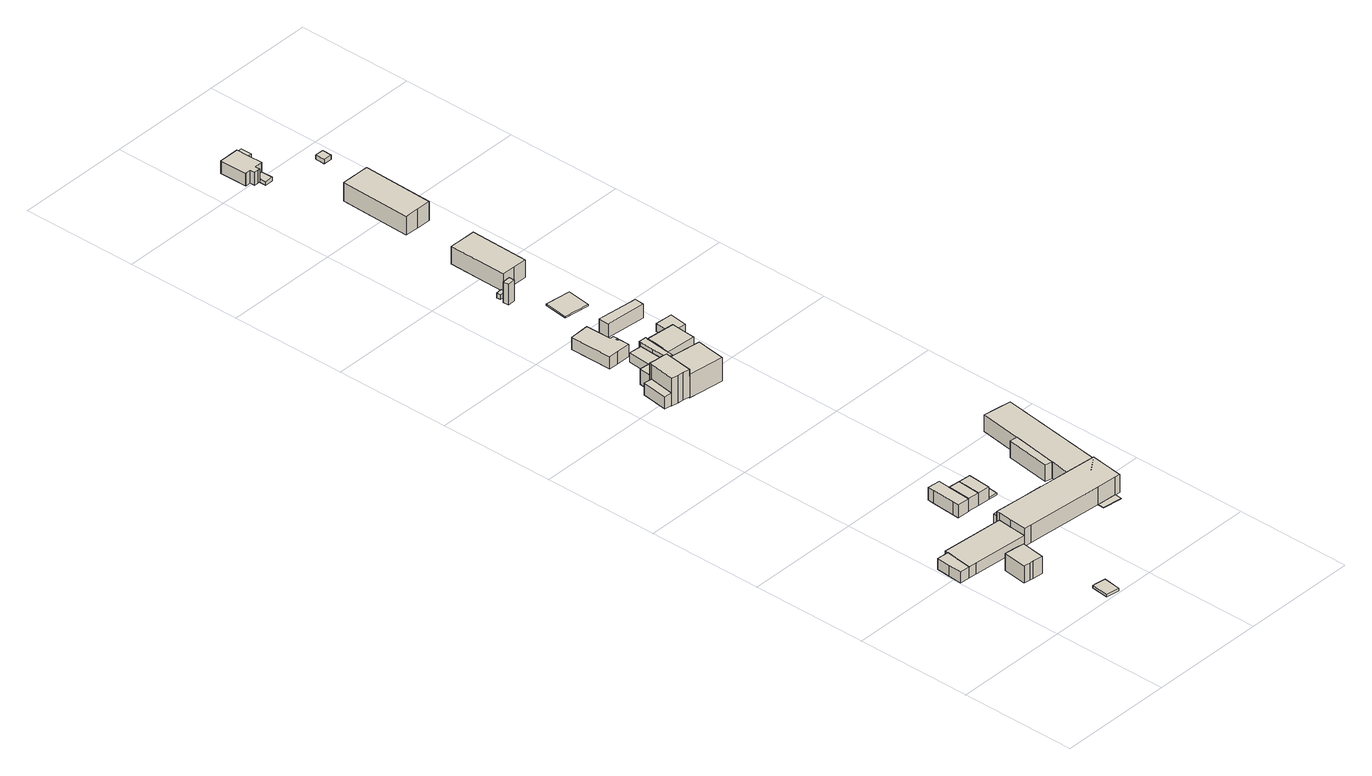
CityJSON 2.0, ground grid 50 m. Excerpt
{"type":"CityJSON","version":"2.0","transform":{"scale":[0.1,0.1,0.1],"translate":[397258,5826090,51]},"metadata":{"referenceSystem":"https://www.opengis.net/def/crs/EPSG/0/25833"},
"CityObjects":{
"building1":{"type":"Building","attributes":{"Gemeindeschluessel":"11000011","BezugspunktDach":"2200","function":"31001_1010","measuredHeight":8.36,"storeysAboveGround":1},"address":[{"country":"Germany","locality":"Berlin","thoroughfareNumber":"8A","thoroughfareName":"Dorfstraße"}],"geometry":[{"type":"Solid","lod":"1","boundaries":[[[[0,1,2,3,4,5,6,7]],[[8,9,10,11,12,13,14,15]],[[8,15,7,6]],[[9,8,6,5]],[[10,9,5,4]],[[11,10,4,3]],[[12,11,3,2]],[[13,12,2,1]],[[14,13,1,0]],[[15,14,0,7]]]]}]},
"building2":{"type":"Building","attributes":{"Gemeindeschluessel":"11000011","BezugspunktDach":"2200","function":"51009_1610","measuredHeight":1.09,"storeysAboveGround":0},"address":[{"country":"Germany","locality":"Berlin"}],"geometry":[{"type":"Solid","lod":"1","boundaries":[[[[16,17,18,19,20]],[[21,22,23,24,25]],[[21,25,20,19]],[[22,21,19,18]],[[23,22,18,17]],[[24,23,17,16]],[[25,24,16,20]]]]}]},
"building3":{"type":"Building","attributes":{"Gemeindeschluessel":"11000011","function":"31001_2000"},"address":[{"country":"Germany","locality":"Berlin","thoroughfareNumber":"9 (3)","thoroughfareName":"Dorfstraße"}],"children":["building3-1","building3-2","building3-3","building3-4"]},
"building3-1":{"type":"BuildingPart","attributes":{"BezugspunktDach":"2200","measuredHeight":5.53,"storeysAboveGround":2},"parents":["building3"],"geometry":[{"type":"MultiSurface","lod":"1","boundaries":[[[26,27,28,29]],[[30,31,32,33]],[[31,30,28,27]],[[32,34,35,27,26]],[[33,32,26,29]],[[30,33,29,28]],[[31,35,34,32]]]}]},
"building3-2":{"type":"BuildingPart","attributes":{"BezugspunktDach":"2200","measuredHeight":0.752,"storeysAboveGround":2},"parents":["building3"],"geometry":[{"type":"Solid","lod":"1","boundaries":[[[[36,37,35,34]],[[38,39,40,41]],[[38,41,34,32,31,35]],[[39,38,35,37]],[[40,39,37,36]],[[41,40,36,34]],[[35,31,32,34]]]]}]},
"building3-3":{"type":"BuildingPart","attributes":{"BezugspunktDach":"2200","measuredHeight":5.57,"storeysAboveGround":2},"parents":["building3"],"geometry":[{"type":"MultiSurface","lod":"1","boundaries":[[[29,28,42,43]],[[44,45,46,47]],[[44,48,49,50,51,43,42]],[[45,44,42,28]],[[46,45,30,33]],[[47,46,29,43]],[[52,49,48,44]],[[47,51,50,49,52]],[[33,30,28,29]]]}]},
"building3-4":{"type":"BuildingPart","attributes":{"BezugspunktDach":"2200","measuredHeight":6.19,"storeysAboveGround":2},"parents":["building3"],"geometry":[{"type":"MultiSurface","lod":"1","boundaries":[[[50,49,48,53,54,55,56,57,58]],[[59,60,61,62,63,64,65,66,67]],[[59,67,58,57]],[[60,59,57,56]],[[61,60,56,55]],[[62,61,55,54]],[[63,62,54,53]],[[64,63,53,48]],[[65,64,44,52]],[[66,65,49,52,47]],[[67,66,50,58]],[[52,44,68,48,49]],[[47,52,49,50]]]}]},
"building4":{"type":"Building","attributes":{"Gemeindeschluessel":"11000011","function":"31001_2000"},"address":[{"country":"Germany","locality":"Berlin","thoroughfareNumber":"9 (1)","thoroughfareName":"Dorfstraße"}],"children":["building4-1","building4-2","building4-3","building4-4","building4-5","building4-6","building4-7"]},
"building4-1":{"type":"BuildingPart","attributes":{"BezugspunktDach":"2200","measuredHeight":10.25,"storeysAboveGround":1},"parents":["building4"],"geometry":[{"type":"MultiSurface","lod":"1","boundaries":[[[69,70,71,72,73,74,75,76,77,78,79,80,81]],[[82,83,84,85,86,87,88,89,90,91,92,93,94]],[[95,96,97,94,81,80]],[[83,98,95,82,80,79]],[[84,83,79,78]],[[99,100,78,77]],[[86,85,77,76]],[[87,86,76,75]],[[88,87,75,74]],[[89,88,74,73]],[[90,89,73,72]],[[91,101,102,72,71]],[[92,91,71,70]],[[93,92,70,69]],[[94,93,69,81]],[[82,103,96,95]],[[103,94,97,96]],[[104,82,95,98,83]],[[105,85,84,100,99]],[[90,102,101,91]]]}]},
"building4-2":{"type":"BuildingPart","attributes":{"BezugspunktDach":"2200","measuredHeight":5.96,"storeysAboveGround":1},"parents":["building4"],"geometry":[{"type":"Solid","lod":"1","boundaries":[[[[99,106,107,100]],[[108,109,85,84]],[[108,84,100,107]],[[109,108,107,106]],[[85,109,106,99]],[[84,85,99,100]]]]}]},
"building4-3":{"type":"BuildingPart","attributes":{"BezugspunktDach":"2200","measuredHeight":5.65,"storeysAboveGround":1},"parents":["building4"],"geometry":[{"type":"MultiSurface","lod":"1","boundaries":[[[110,97,96,98,111,112,113,114]],[[115,116,117,83,103,94,118,119]],[[117,116,112,111]],[[83,117,111,98]],[[118,94,97,110]],[[119,118,110,114]],[[115,120,121,113]],[[119,114,121,120]],[[115,113,112,116]],[[103,82,95,96]],[[83,122,98,95,82]],[[94,103,96,97]]]}]},
"building4-4":{"type":"BuildingPart","attributes":{"BezugspunktDach":"2200","measuredHeight":9.15,"storeysAboveGround":1},"parents":["building4"],"geometry":[{"type":"Solid","lod":"1","boundaries":[[[[123,124,125,126,127,128,129,130,131,132]],[[133,134,135,136,137,138,139,87,140,86]],[[133,86,132,131]],[[134,133,131,130]],[[136,135,129,128]],[[137,136,128,127]],[[138,137,127,126]],[[139,138,126,125]],[[87,139,125,124]],[[140,87,124,123]],[[86,140,123,132]],[[135,134,130,129]]]]}]},
"building4-5":{"type":"BuildingPart","attributes":{"BezugspunktDach":"2200","measuredHeight":5.61,"storeysAboveGround":1},"parents":["building4"],"geometry":[{"type":"MultiSurface","lod":"1","boundaries":[[[141,142,143,144,145,146]],[[147,148,116,120,119,149]],[[147,149,146,145]],[[148,147,145,144]],[[116,148,144,143]],[[121,113,115,113,112,143,142]],[[114,121,142,141]],[[149,119,141,146]],[[120,115,113,121]],[[116,150,112,113,115]],[[119,120,121,114]]]}]},
"building4-6":{"type":"BuildingPart","attributes":{"BezugspunktDach":"2200","measuredHeight":7.55,"storeysAboveGround":1},"parents":["building4"],"geometry":[{"type":"MultiSurface","lod":"1","boundaries":[[[151,152,153,154,155]],[[156,136,135,134,157]],[[156,157,155,154]],[[136,156,154,153]],[[135,136,153,152]],[[134,130,129,152,151]],[[157,134,151,155]],[[135,129,130,134]]]}]},
"building4-7":{"type":"BuildingPart","attributes":{"BezugspunktDach":"2200","measuredHeight":0.216,"storeysAboveGround":1},"parents":["building4"],"geometry":[{"type":"Solid","lod":"1","boundaries":[[[[158,102,101,159]],[[91,90,160,161]],[[91,161,159,101]],[[160,90,102,158]],[[161,160,158,159]],[[101,102,90,91]]]]}]},
"building5":{"type":"Building","attributes":{"Gemeindeschluessel":"11000011","function":"31001_2000"},"address":[{"country":"Germany","locality":"Berlin","thoroughfareNumber":"9 (12)","thoroughfareName":"Dorfstraße"}],"children":["building5-1","building5-2","building5-3","building5-4"]},
"building5-1":{"type":"BuildingPart","attributes":{"BezugspunktDach":"2200","measuredHeight":13.22,"storeysAboveGround":3},"parents":["building5"],"geometry":[{"type":"MultiSurface","lod":"1","boundaries":[[[162,163,164,165,166,167,168,169,170,171]],[[172,173,174,175,176,177,178,179,180,181]],[[172,181,182,183,184,185,171,170]],[[173,172,170,169]],[[186,187,173,169,168]],[[188,189,190,191,174,168,167]],[[192,188,175,167,166]],[[177,176,166,165]],[[178,193,194,195,165,164]],[[179,178,164,163]],[[180,179,163,162]],[[181,180,162,171]],[[185,184,183,182]],[[174,173,187,186]],[[175,191,190,189,188]],[[176,175,188,192]],[[196,194,193,178]],[[196,177,195,194]]]}]},
"building5-2":{"type":"BuildingPart","attributes":{"BezugspunktDach":"2200","measuredHeight":11.25,"storeysAboveGround":3},"parents":["building5"],"geometry":[{"type":"MultiSurface","lod":"1","boundaries":[[[197,198,199,195,194,193]],[[200,201,202,203,204,205]],[[200,205,178,196]],[[201,200,194,196,177,195]],[[202,201,195,199]],[[203,202,199,198]],[[204,203,198,197]],[[205,204,197,193]],[[196,178,193,194]],[[195,177,196,194]]]}]},
"building5-3":{"type":"BuildingPart","attributes":{"BezugspunktDach":"2200","measuredHeight":5.79,"storeysAboveGround":3},"parents":["building5"],"geometry":[{"type":"Solid","lod":"1","boundaries":[[[[185,184,206,207]],[[208,183,182,209]],[[208,209,207,206]],[[183,208,206,184]],[[209,182,185,207]],[[182,183,184,185]]]]}]},
"building5-4":{"type":"BuildingPart","attributes":{"BezugspunktDach":"2200","measuredHeight":7.4,"storeysAboveGround":3},"parents":["building5"],"geometry":[{"type":"MultiSurface","lod":"1","boundaries":[[[189,192,210,211,212,187]],[[213,214,215,176,190,173]],[[213,173,187,212]],[[214,213,212,211]],[[215,214,211,210]],[[176,215,210,192]],[[190,189,186,174]],[[190,175,188,189]],[[176,192,188,175]],[[173,174,186,187]]]}]},
"building6":{"type":"Building","attributes":{"Gemeindeschluessel":"11000011","BezugspunktDach":"2200","function":"31001_2143","measuredHeight":4.07,"storeysAboveGround":1},"address":[{"country":"Germany","locality":"Berlin","thoroughfareNumber":"10 (1)","thoroughfareName":"Dorfstraße"}],"geometry":[{"type":"Solid","lod":"1","boundaries":[[[[216,217,218,219]],[[220,221,222,223]],[[220,223,219,218]],[[221,220,218,217]],[[222,221,217,216]],[[223,222,216,219]]]]}]},
"building7":{"type":"Building","attributes":{"Gemeindeschluessel":"11000011","BezugspunktDach":"2200","function":"31001_1010","measuredHeight":7.99,"storeysAboveGround":1},"address":[{"country":"Germany","locality":"Berlin","thoroughfareNumber":"10","thoroughfareName":"Dorfstraße"}],"geometry":[{"type":"Solid","lod":"1","boundaries":[[[[224,225,226,227,228,229,230,231,232,233,234,235]],[[236,237,238,239,240,241,242,243,244,245,246,247]],[[236,247,235,234]],[[237,236,234,233]],[[238,237,233,232]],[[239,238,232,231]],[[240,239,231,230]],[[241,240,230,229]],[[242,241,229,228]],[[243,242,228,227]],[[244,243,227,226]],[[245,244,226,225]],[[246,245,225,224]],[[247,246,224,235]]]]}]},
"building8":{"type":"Building","attributes":{"Gemeindeschluessel":"11000011","function":"31001_2120"},"address":[{"country":"Germany","locality":"Berlin","thoroughfareNumber":"2A (1)","thoroughfareName":"Wartenberger Weg"}],"children":["building8-1","building8-2"]},
"building8-1":{"type":"BuildingPart","attributes":{"BezugspunktDach":"2200","measuredHeight":7.01,"storeysAboveGround":1},"parents":["building8"],"geometry":[{"type":"MultiSurface","lod":"1","boundaries":[[[248,249,250,251,252,253]],[[254,255,256,257,258,259]],[[260,261,262,254,259,253,252]],[[255,263,260,254,252,251]],[[256,255,251,250]],[[257,256,250,249]],[[258,257,249,248]],[[259,258,248,253]],[[254,262,261,260]],[[264,254,260,263,255]]]}]},
"building8-2":{"type":"BuildingPart","attributes":{"BezugspunktDach":"2200","measuredHeight":7,"storeysAboveGround":1},"parents":["building8"],"geometry":[{"type":"MultiSurface","lod":"1","boundaries":[[[265,261,263,266,267,268,269,270]],[[271,272,273,274,255,262,275,276]],[[271,276,270,269]],[[272,271,269,268]],[[273,272,268,267]],[[274,273,267,266]],[[255,274,266,263]],[[255,254,262]],[[275,259,277,265]],[[276,275,265,270]],[[262,254,260,261]],[[263,260,254,255]],[[262,261,277,259]]]}]},
"building9":{"type":"Building","attributes":{"Gemeindeschluessel":"11000011","BezugspunktDach":"2200","function":"31001_2723","measuredHeight":9.23,"storeysAboveGround":1},"address":[{"country":"Germany","locality":"Berlin","thoroughfareNumber":"1 (1)","thoroughfareName":"Wartenberger Weg"}],"geometry":[{"type":"Solid","lod":"1","boundaries":[[[[278,279,280,281]],[[282,283,284,285]],[[282,285,281,280]],[[283,282,280,279]],[[284,283,279,278]],[[285,284,278,281]]]]}]},
"building10":{"type":"Building","attributes":{"Gemeindeschluessel":"11000011","BezugspunktDach":"2200","function":"31001_2723","measuredHeight":2.11,"storeysAboveGround":1},"address":[{"country":"Germany","locality":"Berlin","thoroughfareNumber":"1 (2)","thoroughfareName":"Wartenberger Weg"}],"geometry":[{"type":"Solid","lod":"1","boundaries":[[[[286,287,288,289]],[[290,291,292,293]],[[290,293,289,288]],[[291,290,288,287]],[[292,291,287,286]],[[293,292,286,289]]]]}]},
"building11":{"type":"Building","attributes":{"Gemeindeschluessel":"11000011","BezugspunktDach":"2200","function":"31001_1010","measuredHeight":6.79,"storeysAboveGround":1},"address":[{"country":"Germany","locality":"Berlin","thoroughfareNumber":"2A","thoroughfareName":"Wartenberger Weg"}],"geometry":[{"type":"Solid","lod":"1","boundaries":[[[[294,295,296,297]],[[298,299,300,301]],[[298,301,297,296]],[[299,298,296,295]],[[300,299,295,294]],[[301,300,294,297]]]]}]},
"building12":{"type":"Building","attributes":{"Gemeindeschluessel":"11000011","BezugspunktDach":"2200","function":"31001_1010","measuredHeight":0.698,"storeysAboveGround":2},"address":[{"country":"Germany","locality":"Berlin","thoroughfareNumber":"3","thoroughfareName":"Wartenberger Weg"}],"geometry":[{"type":"Solid","lod":"1","boundaries":[[[[302,303,304,305]],[[306,307,308,309]],[[306,309,305,304]],[[307,306,304,303]],[[308,307,303,302]],[[309,308,302,305]]]]}]},
"building13":{"type":"Building","attributes":{"Gemeindeschluessel":"11000011","BezugspunktDach":"2200","function":"51009_1610","measuredHeight":3.49,"storeysAboveGround":0},"address":[{"country":"Germany","locality":"Berlin"}],"geometry":[{"type":"Solid","lod":"1","boundaries":[[[[310,311,312,313,314]],[[315,316,317,318,319]],[[315,319,314,313]],[[316,315,313,312]],[[317,316,312,311]],[[318,317,311,310]],[[319,318,310,314]]]]}]},
"building14":{"type":"Building","attributes":{"Gemeindeschluessel":"11000011","BezugspunktDach":"2200","function":"31001_2000","measuredHeight":9.04,"storeysAboveGround":1},"address":[{"country":"Germany","locality":"Berlin","thoroughfareNumber":"12 (3)","thoroughfareName":"Dorfstraße"}],"geometry":[{"type":"Solid","lod":"1","boundaries":[[[[320,321,322,323,324,325]],[[326,327,328,329,330,331]],[[326,331,325,324]],[[327,326,324,323]],[[328,327,323,322]],[[329,328,322,321]],[[330,329,321,320]],[[331,330,320,325]]]]}]},
"building15":{"type":"Building","attributes":{"Gemeindeschluessel":"11000011","BezugspunktDach":"2200","function":"51009_1610","measuredHeight":1.56,"storeysAboveGround":0},"address":[{"country":"Germany","locality":"Berlin"}],"geometry":[{"type":"Solid","lod":"1","boundaries":[[[[332,333,334,335,336]],[[337,338,339,340,341]],[[337,341,336,335]],[[338,337,335,334]],[[339,338,334,333]],[[340,339,333,332]],[[341,340,332,336]]]]}]},
"building16":{"type":"Building","attributes":{"Gemeindeschluessel":"11000011","function":"31001_1010"},"address":[{"country":"Germany","locality":"Berlin","thoroughfareNumber":"15A","thoroughfareName":"Dorfstraße"}],"children":["building16-1","building16-2"]},
"building16-1":{"type":"BuildingPart","attributes":{"BezugspunktDach":"2200","measuredHeight":6.19,"storeysAboveGround":1},"parents":["building16"],"geometry":[{"type":"MultiSurface","lod":"1","boundaries":[[[342,343,344,345,346,347,348,349,350,351,352,353]],[[354,355,356,357,358,359,360,361,362,363,364,365]],[[354,365,353,352]],[[355,354,352,351]],[[357,356,350,349]],[[358,357,349,348]],[[359,358,348,347]],[[360,359,347,346]],[[361,360,346,345]],[[362,361,345,344]],[[363,362,344,343]],[[364,363,343,342]],[[365,364,342,353]],[[355,366,367,356]]]}]},
"building16-2":{"type":"BuildingPart","attributes":{"BezugspunktDach":"2200","measuredHeight":4.98,"storeysAboveGround":1},"parents":["building16"],"geometry":[{"type":"Solid","lod":"1","boundaries":[[[[367,368,369,366]],[[370,371,356,355]],[[370,355,366,369]],[[371,370,369,368]],[[356,371,368,367]],[[356,367,366,355]]]]}]},
"building17":{"type":"Building","attributes":{"Gemeindeschluessel":"11000011","BezugspunktDach":"2200","function":"31001_2143","measuredHeight":9.95,"storeysAboveGround":1},"address":[{"country":"Germany","locality":"Berlin","thoroughfareNumber":"14 (2)","thoroughfareName":"Dorfstraße"}],"geometry":[{"type":"Solid","lod":"1","boundaries":[[[[372,373,374,375,376,377,378]],[[379,380,381,382,383,384,385]],[[379,385,378,377]],[[380,379,377,376]],[[381,380,376,375]],[[382,381,375,374]],[[383,382,374,373]],[[384,383,373,372]],[[385,384,372,378]]]]}]},
"building18":{"type":"Building","attributes":{"Gemeindeschluessel":"11000011","BezugspunktDach":"2200","function":"31001_2143","measuredHeight":1.9,"storeysAboveGround":1},"address":[{"country":"Germany","locality":"Berlin","thoroughfareNumber":"15A (3)","thoroughfareName":"Dorfstraße"}],"geometry":[{"type":"Solid","lod":"1","boundaries":[[[[386,387,388,389]],[[390,391,392,393]],[[390,393,389,388]],[[391,390,388,387]],[[392,391,387,386]],[[393,392,386,389]]]]}]}
},
"vertices":[
[179,286,91],[194,284,91],[237,279,91],[250,380,91],[221,384,91],[206,386,91],[163,391,91],[150,290,91],[163,391,14],[206,386,14],[221,384,14],[250,380,14],[237,279,14],[194,284,14],[179,286,14],[150,290,14],
[346,7,20],[355,81,20],[313,87,20],[297,90,20],[288,14,20],[297,90,9],[313,87,9],[355,81,9],[346,7,9],[288,14,9],
[452,725,69],[459,823,69],[407,827,69],[400,728,69],[407,827,14],[459,823,14],[452,725,14],[400,728,14],[452,725,21],[459,823,21],
[493,722,21],[501,819,21],[459,823,13],[501,819,13],[493,722,13],[452,725,13],
[358,831,69],[351,732,69],[358,831,13],[407,827,13],[400,728,13],[351,732,13],[358,831,68],[353,758,68],[351,732,68],[351,732,32],[353,758,13],
[360,857,68],[362,883,68],[308,888,68],[306,861,68],[299,762,68],[297,736,68],[299,762,11],[306,861,11],[308,888,11],[362,883,11],[360,857,11],[358,831,11],[353,758,11],[351,732,11],[297,736,11],[358,831,35],
[357,437,90],[691,411,90],[691,410,90],[776,404,90],[799,402,90],[809,473,90],[818,544,90],[690,555,90],[577,565,90],[337,585,90],[336,571,90],[330,512,90],[324,440,90],[330,512,11],[336,571,11],[337,585,11],[577,565,11],[690,555,11],[818,544,11],[809,473,11],[799,402,11],[776,404,11],[691,410,11],[691,411,11],[357,437,11],[324,440,11],[330,512,59],[330,505,59],[324,440,59],[336,571,59],[577,565,70],[337,585,70],[691,410,13],[776,404,13],[330,505,11],[334,556,11],[577,565,51],
[578,586,70],[338,602,70],[338,602,11],[578,586,11],
[82,459,59],[64,592,59],[62,577,59],[55,527,59],[47,462,59],[55,527,11],[62,577,11],[64,592,11],[82,459,11],[47,462,11],[54,519,11],[54,519,59],[336,571,41],
[747,495,84],[818,544,84],[880,999,84],[818,1008,84],[757,1016,84],[730,836,84],[731,836,84],[702,640,84],[703,640,84],[690,555,84],[703,640,11],[702,640,11],[731,836,11],[730,836,11],[757,1016,11],[818,1008,11],[880,999,11],[747,495,11],
[47,462,60],[54,519,60],[62,577,60],[12,582,60],[7,523,60],[2,464,60],[7,523,11],[12,582,11],[2,464,11],[62,577,52],
[702,640,86],[731,836,86],[730,836,86],[698,839,86],[671,647,86],[698,839,11],[671,647,11],
[773,372,13],[689,381,13],[773,372,11],[689,381,11],
[143,1944,150],[169,1941,150],[198,1937,150],[215,2062,150],[190,2065,150],[186,2065,150],[160,2067,150],[132,2070,150],[131,2060,150],[114,1948,150],[131,2060,28],[132,2070,28],[160,2067,28],[186,2065,28],[190,2065,28],[215,2062,28],[198,1937,28],[169,1941,28],[143,1944,28],[114,1948,28],[114,1948,31],[131,2060,31],[131,2060,85],[114,1948,85],[160,2067,97],[132,2070,97],[186,2065,97],[161,2067,97],[161,2067,28],[172,2066,28],[190,2065,97],[198,1937,128],[207,2000,128],[215,2062,128],[207,2000,28],
[353,1916,128],[361,1979,128],[370,2042,128],[207,2000,24],[215,2062,24],[370,2042,24],[361,1979,24],[353,1916,24],[198,1937,24],
[96,2065,85],[80,1953,85],[96,2065,31],[80,1953,31],
[196,2115,97],[167,2118,97],[139,2121,97],[139,2121,28],[167,2118,28],[196,2115,28],
[266,2105,67],[273,2237,67],[217,2242,67],[207,2113,67],[217,2242,26],[273,2237,26],[266,2105,26],[207,2113,26],
[183,2268,79],[242,2268,79],[242,2313,79],[235,2315,79],[235,2321,79],[242,2321,79],[243,2342,79],[226,2342,79],[224,2453,79],[181,2452,79],[139,2451,79],[139,2268,79],[139,2451,25],[181,2452,25],[224,2453,25],[226,2342,25],[243,2342,25],[242,2321,25],[235,2321,25],[235,2315,25],[242,2313,25],[242,2268,25],[183,2268,25],[139,2268,25],
[422,2114,87],[426,2168,87],[430,2221,87],[306,2232,87],[300,2178,87],[294,2123,87],[300,2178,25],[306,2232,25],[430,2221,25],[426,2168,25],[422,2114,25],[294,2123,25],[300,2178,85],[300,2173,85],[300,2173,25],[306,2232,85],[305,2219,25],
[292,2102,85],[308,2244,85],[274,2246,85],[273,2237,85],[270,2176,85],[266,2105,85],[270,2176,25],[273,2237,25],[274,2246,25],[308,2244,25],[292,2102,25],[266,2105,25],[294,2123,85],
[201,2807,110],[234,2809,110],[233,2834,110],[199,2832,110],[233,2834,18],[234,2809,18],[201,2807,18],[199,2832,18],
[206,2849,41],[232,2851,41],[230,2870,41],[204,2868,41],[230,2870,20],[232,2851,20],[206,2849,20],[204,2868,20],
[457,2387,84],[461,2428,84],[285,2447,84],[283,2403,84],[285,2447,23],[461,2428,23],[457,2387,23],[283,2403,23],
[389,2591,23],[401,2693,23],[290,2706,23],[278,2605,23],[290,2706,16],[401,2693,16],[389,2591,16],[278,2605,16],
[430,2221,57],[492,2216,57],[502,2293,57],[427,2298,57],[421,2222,57],[427,2298,22],[502,2293,22],[492,2216,22],[430,2221,22],[421,2222,22],
[306,2874,98],[365,2873,98],[370,3126,98],[311,3127,98],[252,3128,98],[247,2875,98],[252,3128,20],[311,3127,20],[370,3126,20],[365,2873,20],[306,2874,20],[247,2875,20],
[185,3987,24],[185,3959,24],[221,3960,24],[220,4010,24],[184,4009,24],[220,4010,8],[221,3960,8],[185,3959,8],[185,3987,8],[184,4009,8],
[131,4007,67],[134,4007,67],[155,4008,67],[156,3986,67],[176,3987,67],[185,3987,67],[184,4009,67],[220,4010,67],[218,4078,67],[217,4126,67],[174,4126,67],[130,4126,67],[174,4126,11],[217,4126,11],[218,4078,11],[220,4010,11],[184,4009,11],[185,3987,11],[176,3987,11],[156,3986,11],[155,4008,11],[134,4007,11],[131,4007,11],[130,4126,11],[217,4126,60],[218,4078,60],
[242,4079,60],[241,4126,60],[241,4126,11],[242,4079,11],
[344,3370,98],[405,3369,98],[414,3676,98],[393,3677,98],[353,3677,98],[292,3678,98],[283,3372,98],[292,3678,14],[353,3677,14],[393,3677,14],[414,3676,14],[405,3369,14],[344,3370,14],[283,3372,14],
[460,3888,27],[461,3929,27],[424,3930,27],[423,3889,27],[424,3930,8],[461,3929,8],[460,3888,8],[423,3889,8]
]}
